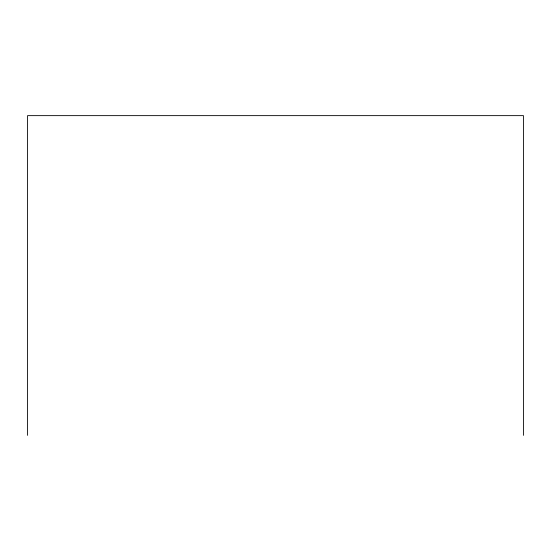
<?xml version="1.0" encoding="UTF-8"?>
<svg xmlns="http://www.w3.org/2000/svg" width="551" height="551" viewBox="0 0 551 551"><rect width="100%" height="100%" fill="white"/><g stroke="black" fill="none" stroke-linecap="round" stroke-linejoin="round"><path stroke-width="0.83" d="M523.45 435.366L523.45 115.634L27.55 115.634L27.55 435.366"/></g></svg>
